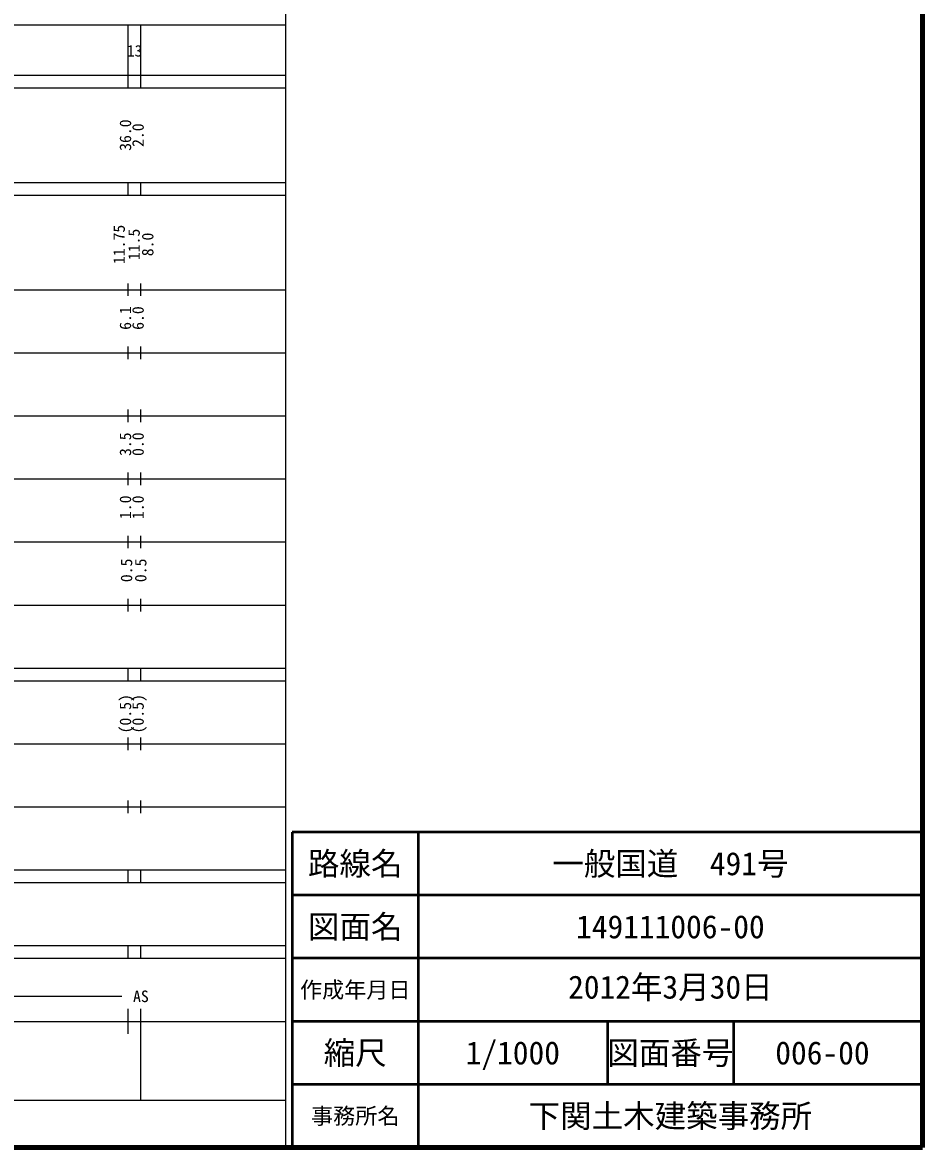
# Model space of a CAD drawing. Units: millimetres, scale not verified. Extents: x 8000 to 136000, y 4000 to 76000.
# Drawn here: x 107443 to 136000, y 4000 to 39671 of the extents above; entities that cross this region are included whole.
import ezdxf
from ezdxf.enums import TextEntityAlignment as Align

# ---------------------------------------------------------------- set-up
doc = ezdxf.new("R2010")
doc.units = ezdxf.units.MM
doc.header["$LTSCALE"] = 200
for name, color, linetype, lineweight in [('M-TTL', 2, 'Continuous', 140), ('M-TTL-BAND', 7, 'Continuous', 25), ('M-TTL-FRAM', 2, 'Continuous', 50), ('M-TTL-LINE', 7, 'Continuous', 50)]:
    doc.layers.add(name, color=color, linetype=linetype, lineweight=lineweight)
doc.layers.add('M-TTL-TXT', color=7, linetype='Continuous')
doc.styles.add('ＭＳ ゴシック', font='')
doc.styles.get('ＭＳ ゴシック').set_extended_font_data('MS Gothic')

msp = doc.modelspace()

# ---------------------------------------------------------------- linework, layer by layer
at = {"layer": 'M-TTL'}
for p, q in [((136000, 4000), (136000, 76000)), ((8000, 4000), (136000, 4000))]:
    msp.add_line(p, q, dxfattribs=at)
at = {"layer": 'M-TTL-BAND'}
for p, q in [((115800, 4000), (115800, 74000)), ((13600, 39600), (115800, 39600)), ((110800, 37600), (110800, 39600)), ((111200, 37600), (111200, 39600)), ((8000, 38000), (115800, 38000)), ((8000, 37600), (115800, 37600)), ((8000, 34600), (115800, 34600)), ((110800, 34200), (110800, 34600)), ((111200, 34200), (111200, 34600)), ((8000, 34200), (115800, 34200)), ((110800, 31000), (110800, 31400)), ((111200, 31000), (111200, 31400)), ((8000, 31200), (115800, 31200)), ((110800, 29000), (110800, 29400)), ((111200, 29000), (111200, 29400)), ((9200, 29200), (115800, 29200)), ((10400, 27200), (115800, 27200)), ((110800, 27000), (110800, 27400)), ((111200, 27000), (111200, 27400)), ((110800, 25000), (110800, 25400)), ((111200, 25000), (111200, 25400)), ((9200, 25200), (115800, 25200)), ((10400, 23200), (115800, 23200)), ((110800, 23000), (110800, 23400)), ((111200, 23000), (111200, 23400)), ((9200, 21200), (115800, 21200)), ((110800, 21000), (110800, 21400)), ((111200, 21000), (111200, 21400)), ((8000, 19200), (115800, 19200)), ((110800, 18800), (110800, 19200)), ((111200, 18800), (111200, 19200)), ((8000, 18800), (115800, 18800)), ((9800, 16800), (115800, 16800)), ((110800, 16600), (110800, 17000)), ((111200, 16600), (111200, 17000)), ((110800, 14600), (110800, 15000)), ((111200, 14600), (111200, 15000)), ((8000, 14800), (115800, 14800)), ((8000, 12800), (115800, 12800)), ((110800, 12400), (110800, 12800)), ((111200, 12400), (111200, 12800)), ((8000, 12400), (115800, 12400)), ((8000, 10400), (115800, 10400)), ((110800, 10000), (110800, 10400)), ((111200, 10000), (111200, 10400)), ((8000, 10000), (115800, 10000)), ((14200, 8800), (110600, 8800)), ((110800, 7600), (110800, 8400)), ((111200, 5500), (111200, 8400)), ((8000, 8000), (115800, 8000)), ((13600, 5500), (115800, 5500))]:
    msp.add_line(p, q, dxfattribs=at)
at = {"layer": 'M-TTL-FRAM'}
for p, q in [((136000, 14000), (116000, 14000)), ((116000, 14000), (116000, 4000))]:
    msp.add_line(p, q, dxfattribs=at)
at = {"layer": 'M-TTL-LINE'}
for p, q in [((120000, 14000), (120000, 4000)), ((136000, 12000), (116000, 12000)), ((136000, 10000), (116000, 10000)), ((136000, 8000), (116000, 8000)), ((126000, 8000), (126000, 6000)), ((130000, 8000), (130000, 6000)), ((136000, 6000), (116000, 6000))]:
    msp.add_line(p, q, dxfattribs=at)

# ---------------------------------------------------------------- texts
at = {"layer": 'M-TTL-BAND', "style": 'ＭＳ ゴシック'}
for s, p in [('13', (111000, 38481)), ('AS', (111200, 8500))]:
    msp.add_text(s, height=366.6, dxfattribs=at).set_placement(p, align=Align.BOTTOM_CENTER)
for s, p in [('36.0', (111000, 36100)), ('2.0', (111400, 36100)), ('11.75', (110800, 32634.8)), ('11.5', (111274, 32634.8)), ('8.0', (111706.9, 32634.8)), ('6.1', (111000, 30300)), ('6.0', (111400, 30300)), ('3.5', (111000, 26300)), ('0.0', (111400, 26300)), ('1.0', (111000, 24300)), ('1.0', (111400, 24300)), ('0.5', (111034.3, 22300)), ('0.5', (111484.7, 22300)), ('(0.5)', (111000, 17752.8)), ('(0.5)', (111400, 17752.8))]:
    msp.add_text(s, height=366.6, rotation=90, dxfattribs=at).set_placement(p, align=Align.BOTTOM_CENTER)
at = {"layer": 'M-TTL-TXT', "style": 'ＭＳ ゴシック'}
for s, height, p in [('路線名', 733.1, (118000, 13000)), ('路線名', 733.1, (118000, 13000)), ('一般国道\u3000491号', 733.1, (128000, 13000)), ('図面名', 733.1, (118000, 11000)), ('図面名', 733.1, (118000, 11000)), ('149111006-00', 733.1, (128000, 11000)), ('作成年月日', 513.2, (118000, 9000)), ('作成年月日', 513.2, (118000, 9000)), ('縮尺', 733.1, (118000, 7000)), ('縮尺', 733.1, (118000, 7000)), ('1/1000', 733.1, (123000, 7000)), ('図面番号', 733.1, (128000, 7000)), ('図面番号', 733.1, (128000, 7000)), ('006-00', 733.1, (132825, 7000)), ('下関土木建築事務所', 733.1, (128000, 5000)), ('事務所名', 513.2, (118000, 5000)), ('事務所名', 513.2, (118000, 5000))]:
    msp.add_text(s, height=height, dxfattribs=at).set_placement(p, align=Align.MIDDLE_CENTER)
msp.add_text('2012年3月30日', height=733.1, dxfattribs=at).set_placement((128000, 8500), align=Align.BOTTOM_CENTER)

doc.saveas('drawing.dxf')
